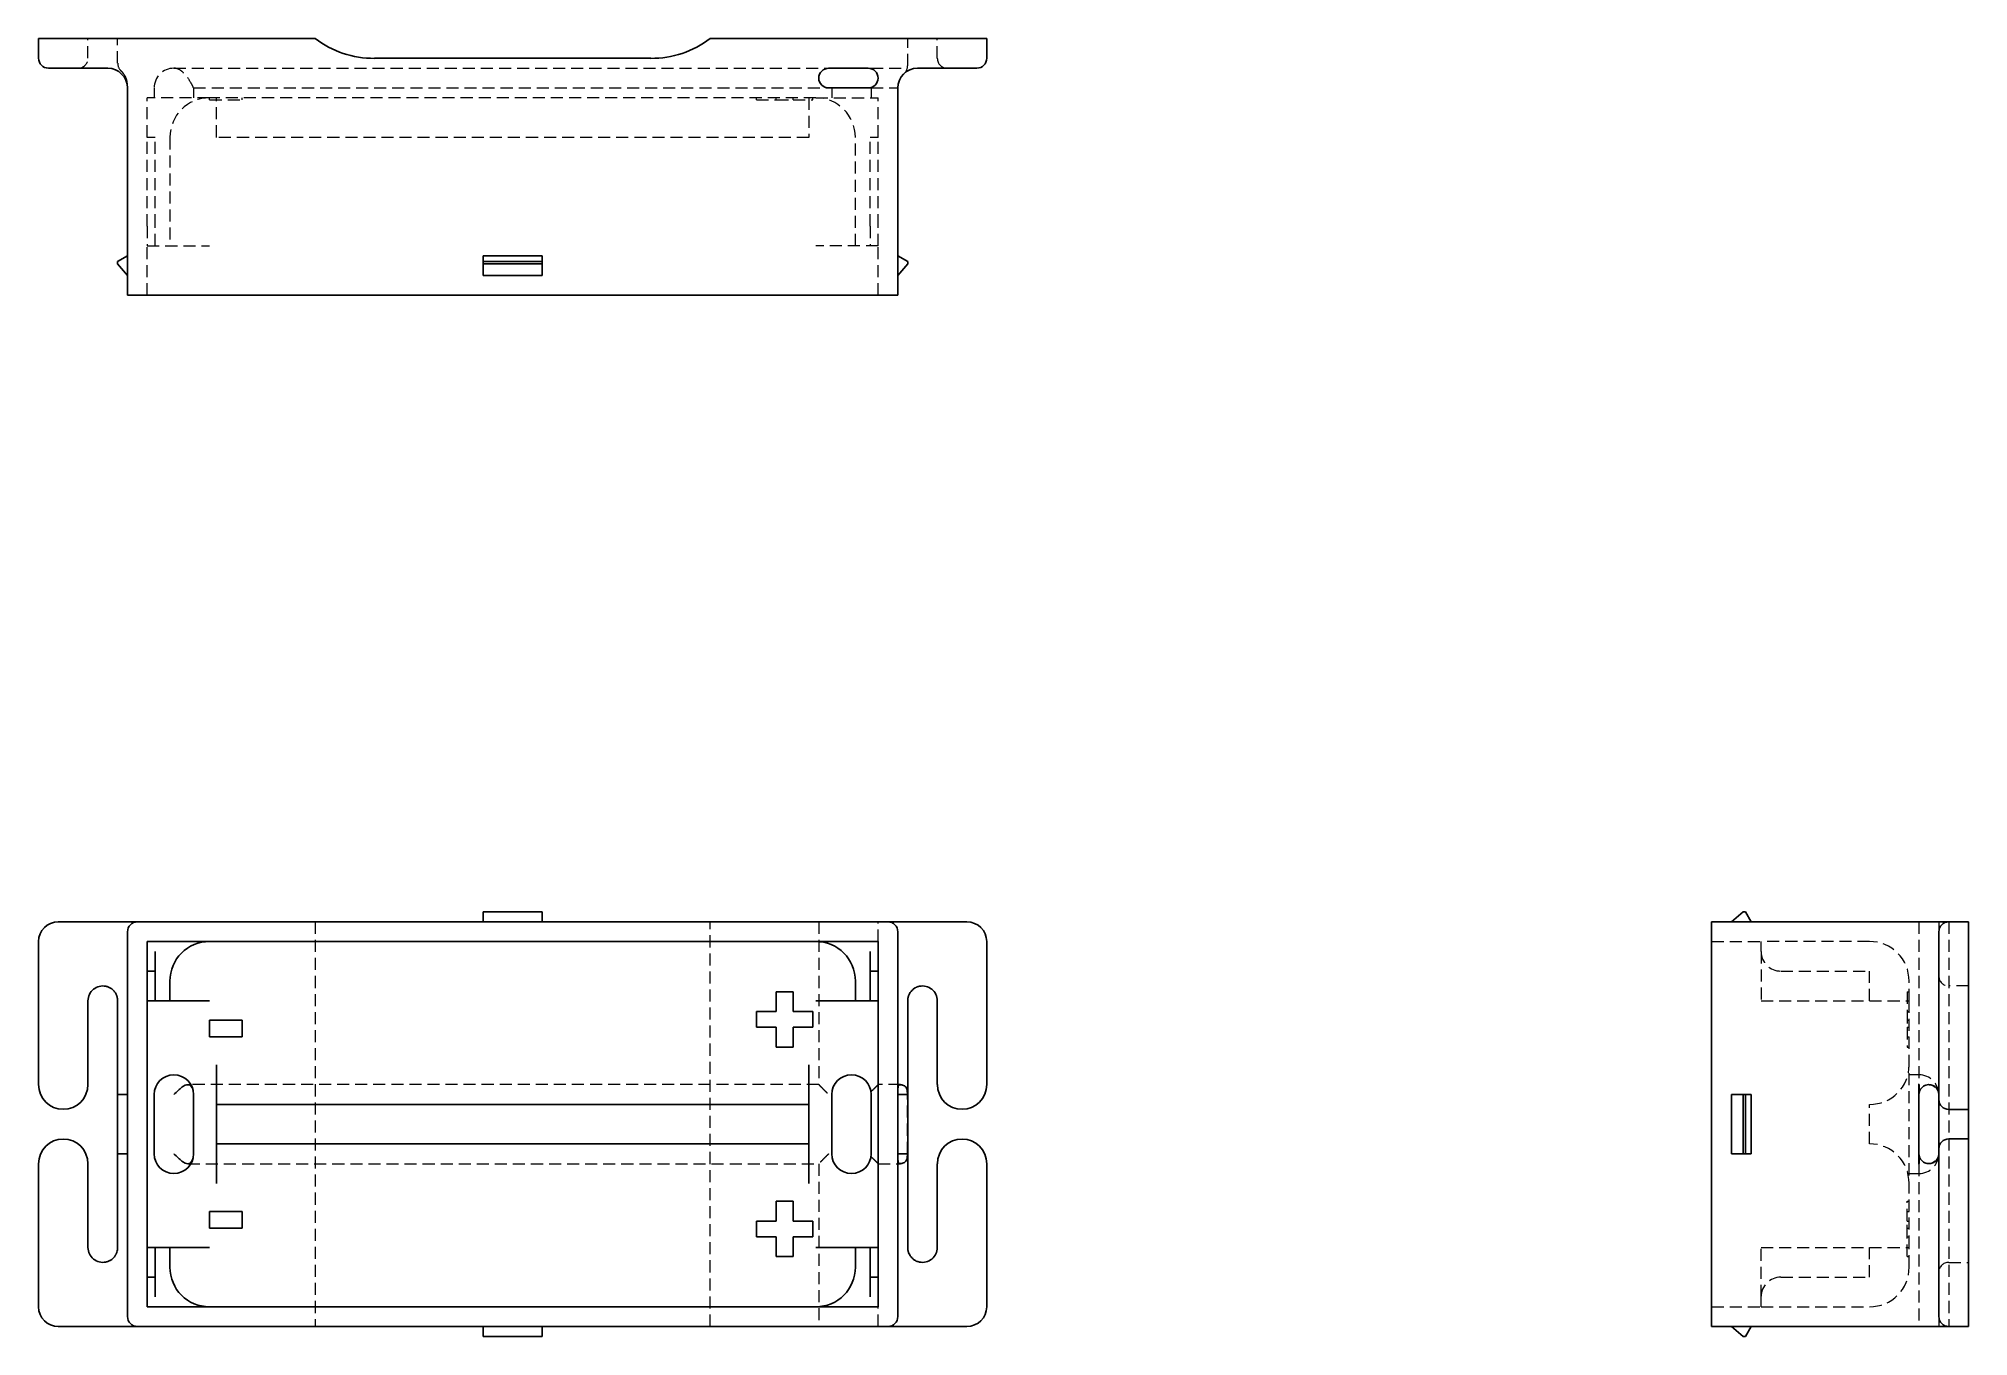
# Model space of a CAD drawing. Header units: millimetres. Extents: x 33 to 237, y 35 to 172.
import ezdxf

# ---------------------------------------------------------------- set-up
doc = ezdxf.new("R2010")
doc.units = ezdxf.units.MM
doc.linetypes.add('HIDDEN', pattern=[1.905, 1.27, -0.635])

msp = doc.modelspace()

# ---------------------------------------------------------------- linework, layer by layer
at = {"color": 7, "linetype": 'Continuous', "lineweight": 25}
for p, q in [((33, 171.54), (35.08, 171.54)), ((33, 169.46), (33, 171.54)), ((35.08, 171.54), (62.17, 171.54)), ((103.83, 171.54), (130.92, 171.54)), ((130.92, 171.54), (133, 171.54)), ((133, 171.54), (133, 169.46)), ((68.42, 169.46), (97.58, 169.46)), ((35.08, 168.42), (34.04, 168.42)), ((40.29, 168.42), (35.08, 168.42)), ((116.33, 168.42), (120.5, 168.42)), ((130.92, 168.42), (125.71, 168.42)), ((131.96, 168.42), (130.92, 168.42)), ((42.38, 144.46), (42.38, 166.33)), ((120.5, 166.33), (116.33, 166.33)), ((123.62, 166.33), (123.62, 144.46)), ((42.38, 148.62), (41.33, 148.02)), ((79.88, 148.62), (86.12, 148.62)), ((79.88, 148.02), (79.88, 148.62)), ((86.12, 148.62), (86.12, 148.02)), ((124.67, 148.02), (123.62, 148.62)), ((41.33, 147.78), (41.33, 148.02)), ((41.33, 147.78), (42.38, 146.54)), ((86.12, 148.02), (79.88, 148.02)), ((79.88, 147.78), (79.88, 148.02)), ((79.88, 147.78), (86.12, 147.78)), ((79.88, 146.54), (79.88, 147.78)), ((86.12, 148.02), (86.12, 147.78)), ((86.12, 147.78), (86.12, 146.54)), ((123.62, 146.54), (124.67, 147.78)), ((124.67, 147.78), (124.67, 148.02)), ((86.12, 146.54), (79.88, 146.54)), ((43.42, 144.46), (42.38, 144.46)), ((122.58, 144.46), (43.42, 144.46)), ((123.62, 144.46), (122.58, 144.46)), ((79.88, 78.35), (79.88, 79.4)), ((79.88, 79.4), (86.12, 79.4)), ((86.12, 79.4), (86.12, 78.35)), ((212.78, 79.4), (211.54, 78.35)), ((213.02, 79.4), (212.78, 79.4)), ((213.62, 78.35), (213.02, 79.4)), ((35.08, 78.35), (40.29, 78.35)), ((40.29, 78.35), (43.42, 78.35)), ((122.58, 78.35), (43.42, 78.35)), ((122.58, 78.35), (125.71, 78.35)), ((125.71, 78.35), (130.92, 78.35)), ((209.46, 77.31), (209.46, 78.35)), ((209.46, 78.35), (231.33, 78.35)), ((231.33, 78.35), (234.46, 78.35)), ((234.46, 78.35), (236.54, 78.35)), ((236.54, 78.35), (236.54, 76.27)), ((33, 61.17), (33, 76.27)), ((42.38, 77.31), (42.38, 36.69)), ((44.46, 76.27), (44.46, 37.73)), ((121.54, 76.27), (44.46, 76.27)), ((121.54, 37.73), (121.54, 76.27)), ((123.62, 36.69), (123.62, 77.31)), ((133, 76.27), (133, 61.17)), ((209.46, 36.69), (209.46, 77.31)), ((233.42, 76.27), (233.42, 77.31)), ((233.42, 61.17), (233.42, 76.27)), ((236.54, 76.27), (236.54, 61.17)), ((45.29, 75.23), (45.29, 70.02)), ((120.71, 75.23), (120.71, 70.02)), ((45.29, 73.15), (44.46, 73.15)), ((46.85, 72.1), (46.85, 70.02)), ((119.15, 72.1), (119.15, 70.02)), ((121.54, 73.15), (120.71, 73.15)), ((38.21, 70.02), (38.21, 61.17)), ((41.33, 60.12), (41.33, 70.02)), ((44.46, 70.02), (45.29, 70.02)), ((46.85, 70.02), (45.29, 70.02)), ((51.02, 70.02), (46.85, 70.02)), ((110.81, 68.88), (110.81, 70.97)), ((110.81, 70.97), (112.57, 70.97)), ((112.57, 70.97), (112.57, 68.88)), ((119.15, 70.02), (114.98, 70.02)), ((119.15, 70.02), (120.71, 70.02)), ((120.71, 70.02), (121.54, 70.02)), ((124.67, 70.02), (124.67, 60.12)), ((127.79, 61.17), (127.79, 70.02)), ((51.04, 66.23), (51.04, 67.99)), ((51.04, 67.99), (54.46, 67.99)), ((54.46, 67.99), (54.46, 66.23)), ((108.71, 68.88), (110.81, 68.88)), ((108.71, 67.22), (108.71, 68.88)), ((110.81, 67.22), (108.71, 67.22)), ((110.81, 65.12), (110.81, 67.22)), ((112.57, 68.88), (114.67, 68.88)), ((114.67, 67.22), (112.57, 67.22)), ((112.57, 67.22), (112.57, 65.12)), ((114.67, 68.88), (114.67, 67.22)), ((54.46, 66.23), (51.04, 66.23)), ((51.75, 59.08), (51.75, 63.25)), ((112.57, 65.12), (110.81, 65.12)), ((114.25, 63.25), (114.25, 59.08)), ((233.42, 59.6), (233.42, 61.17)), ((236.54, 61.17), (236.54, 58.56)), ((41.33, 53.88), (41.33, 60.12)), ((41.33, 60.12), (42.38, 60.12)), ((45.19, 60.12), (45.19, 53.88)), ((49.35, 53.88), (49.35, 60.12)), ((51.75, 59.08), (51.75, 54.92)), ((114.25, 59.08), (51.75, 59.08)), ((114.25, 54.92), (114.25, 59.08)), ((116.65, 60.12), (116.65, 53.88)), ((120.81, 53.88), (120.81, 60.12)), ((123.62, 60.12), (124.67, 60.12)), ((124.67, 60.12), (124.67, 53.88)), ((211.54, 53.88), (211.54, 60.12)), ((211.54, 60.12), (212.78, 60.12)), ((212.78, 60.12), (212.78, 53.88)), ((212.78, 60.12), (213.02, 60.12)), ((213.02, 53.88), (213.02, 60.12)), ((213.02, 60.12), (213.62, 60.12)), ((213.62, 60.12), (213.62, 53.88)), ((231.33, 60.12), (231.33, 53.88)), ((233.42, 54.4), (233.42, 59.6)), ((234.46, 58.56), (236.54, 58.56)), ((236.54, 55.44), (236.54, 58.56)), ((236.54, 55.44), (234.46, 55.44)), ((236.54, 55.44), (236.54, 52.83)), ((42.38, 53.88), (41.33, 53.88)), ((41.33, 43.98), (41.33, 53.88)), ((51.75, 54.92), (114.25, 54.92)), ((51.75, 50.75), (51.75, 54.92)), ((114.25, 54.92), (114.25, 50.75)), ((124.67, 53.88), (123.62, 53.88)), ((124.67, 53.88), (124.67, 43.98)), ((212.78, 53.88), (211.54, 53.88)), ((213.02, 53.88), (212.78, 53.88)), ((213.62, 53.88), (213.02, 53.88)), ((233.42, 52.83), (233.42, 54.4)), ((33, 37.73), (33, 52.83)), ((38.21, 52.83), (38.21, 43.98)), ((127.79, 43.98), (127.79, 52.83)), ((133, 52.83), (133, 37.73)), ((233.42, 37.73), (233.42, 52.83)), ((236.54, 52.83), (236.54, 37.73)), ((112.57, 48.88), (110.81, 48.88)), ((110.81, 48.88), (110.81, 46.78)), ((112.57, 46.78), (112.57, 48.88)), ((54.46, 47.77), (51.04, 47.77)), ((51.04, 47.77), (51.04, 46.01)), ((54.46, 46.01), (54.46, 47.77)), ((51.04, 46.01), (54.46, 46.01)), ((108.71, 46.78), (108.71, 45.12)), ((110.81, 46.78), (108.71, 46.78)), ((108.71, 45.12), (110.81, 45.12)), ((110.81, 45.12), (110.81, 43.03)), ((114.67, 46.78), (112.57, 46.78)), ((112.57, 45.12), (114.67, 45.12)), ((112.57, 43.03), (112.57, 45.12)), ((114.67, 45.12), (114.67, 46.78)), ((45.29, 43.98), (44.46, 43.98)), ((46.85, 43.98), (45.29, 43.98)), ((45.29, 38.77), (45.29, 43.98)), ((46.85, 41.9), (46.85, 43.98)), ((46.85, 43.98), (51.02, 43.98)), ((110.81, 43.03), (112.57, 43.03)), ((114.98, 43.98), (119.15, 43.98)), ((119.15, 41.9), (119.15, 43.98)), ((119.15, 43.98), (120.71, 43.98)), ((120.71, 38.77), (120.71, 43.98)), ((121.54, 43.98), (120.71, 43.98)), ((44.46, 40.85), (45.29, 40.85)), ((120.71, 40.85), (121.54, 40.85)), ((44.46, 37.73), (121.54, 37.73)), ((209.46, 35.65), (209.46, 36.69)), ((233.42, 36.69), (233.42, 37.73)), ((236.54, 37.73), (236.54, 35.65)), ((40.29, 35.65), (35.08, 35.65)), ((43.42, 35.65), (40.29, 35.65)), ((43.42, 35.65), (122.58, 35.65)), ((79.88, 34.6), (79.88, 35.65)), ((86.12, 34.6), (79.88, 34.6)), ((86.12, 35.65), (86.12, 34.6)), ((125.71, 35.65), (122.58, 35.65)), ((130.92, 35.65), (125.71, 35.65)), ((231.33, 35.65), (209.46, 35.65)), ((211.54, 35.65), (212.78, 34.6)), ((213.02, 34.6), (212.78, 34.6)), ((213.02, 34.6), (213.62, 35.65)), ((234.46, 35.65), (231.33, 35.65)), ((236.54, 35.65), (234.46, 35.65))]:
    msp.add_line(p, q, dxfattribs=at)
at = {"color": 7, "linetype": 'HIDDEN', "lineweight": 18}
for p, q in [((38.21, 169.46), (38.21, 171.54)), ((41.33, 168.94), (41.33, 171.54)), ((124.67, 168.66), (124.67, 171.54)), ((127.79, 169.46), (127.79, 171.54)), ((41.62, 168.16), (41.68, 168.17)), ((47.27, 168.42), (116.33, 168.42)), ((120.5, 168.42), (120.81, 168.42)), ((120.81, 168.42), (124.64, 168.42)), ((51.02, 165.29), (44.46, 165.29)), ((44.46, 161.12), (44.46, 165.29)), ((45.19, 166.33), (45.19, 165.29)), ((49.35, 166.33), (49.35, 165.29)), ((49.35, 166.33), (116.33, 166.33)), ((114.98, 165.29), (51.02, 165.29)), ((51.04, 165.08), (51.04, 165.29)), ((51.04, 165.08), (54.46, 165.08)), ((51.75, 161.12), (51.75, 165.29)), ((54.46, 165.08), (54.46, 165.29)), ((108.71, 165.08), (108.71, 165.29)), ((108.71, 165.08), (110.81, 165.08)), ((110.81, 165.08), (110.81, 165.29)), ((110.81, 165.08), (112.57, 165.08)), ((112.57, 165.08), (112.57, 165.29)), ((112.57, 165.08), (114.67, 165.08)), ((114.25, 165.29), (114.25, 161.12)), ((114.67, 165.08), (114.67, 165.29)), ((114.98, 165.29), (121.54, 165.29)), ((116.65, 166.33), (116.65, 165.29)), ((120.81, 166.33), (120.81, 165.29)), ((120.81, 166.33), (123.62, 166.33)), ((121.54, 161.12), (121.54, 165.29)), ((45.29, 161.12), (44.46, 161.12)), ((44.46, 151.75), (44.46, 161.12)), ((45.29, 151.75), (45.29, 161.12)), ((46.85, 161.12), (46.85, 149.67)), ((114.25, 161.12), (51.75, 161.12)), ((119.15, 149.67), (119.15, 161.12)), ((121.54, 161.12), (120.71, 161.12)), ((120.71, 151.75), (120.71, 161.12)), ((121.54, 151.75), (121.54, 161.12)), ((44.46, 151.75), (44.46, 149.67)), ((45.29, 149.67), (45.29, 151.75)), ((120.71, 151.75), (120.71, 149.67)), ((121.54, 149.67), (121.54, 151.75)), ((44.46, 144.46), (44.46, 149.67)), ((44.46, 149.67), (51.02, 149.67)), ((121.54, 149.67), (114.98, 149.67)), ((121.54, 144.46), (121.54, 149.67)), ((62.17, 78.35), (62.17, 35.65)), ((103.83, 35.65), (103.83, 78.35)), ((115.29, 78.35), (115.29, 61.17)), ((121.54, 76.27), (121.54, 78.35)), ((231.33, 78.35), (231.33, 61.22)), ((233.42, 78.35), (233.42, 77.31)), ((234.46, 78.35), (234.46, 35.65)), ((209.46, 76.27), (214.67, 76.27)), ((214.67, 75.23), (214.67, 76.27)), ((226.12, 76.27), (214.67, 76.27)), ((214.67, 75.23), (214.67, 70.02)), ((216.75, 73.15), (226.12, 73.15)), ((226.12, 70.02), (226.12, 73.15)), ((230.29, 70.02), (230.29, 72.1)), ((236.54, 71.58), (234.46, 71.58)), ((214.67, 70.02), (226.12, 70.02)), ((226.12, 70.02), (230.29, 70.02)), ((230.08, 70.97), (230.29, 70.97)), ((230.08, 70.97), (230.08, 68.88)), ((230.29, 43.98), (230.29, 70.02)), ((230.08, 68.88), (230.29, 68.88)), ((230.08, 68.88), (230.08, 67.22)), ((230.08, 67.99), (230.29, 67.99)), ((230.08, 67.22), (230.29, 67.22)), ((230.08, 67.22), (230.08, 65.12)), ((230.08, 66.23), (230.29, 66.23)), ((230.08, 65.12), (230.29, 65.12)), ((115.29, 61.17), (48.74, 61.17)), ((123.91, 61.17), (121.54, 61.17)), ((231.33, 62.21), (230.29, 62.21)), ((231.33, 60.12), (231.33, 61.24)), ((124.64, 53.88), (124.64, 60.12)), ((226.12, 54.92), (226.12, 59.08)), ((231.38, 60.42), (231.41, 60.49)), ((232.82, 61.05), (233.04, 60.92)), ((231.33, 52.77), (231.33, 53.88)), ((233.04, 53.08), (232.75, 52.91)), ((48.74, 52.83), (115.29, 52.83)), ((115.29, 52.83), (115.29, 35.65)), ((121.54, 52.83), (123.91, 52.83)), ((230.29, 51.79), (231.33, 51.79)), ((231.33, 52.78), (231.33, 35.65)), ((230.08, 48.88), (230.29, 48.88)), ((230.08, 46.78), (230.08, 48.88)), ((230.08, 47.77), (230.29, 47.77)), ((230.08, 46.78), (230.29, 46.78)), ((230.08, 45.12), (230.08, 46.78)), ((230.08, 46.01), (230.29, 46.01)), ((230.08, 45.12), (230.29, 45.12)), ((230.08, 43.03), (230.08, 45.12)), ((214.67, 38.77), (214.67, 43.98)), ((214.67, 43.98), (226.12, 43.98)), ((226.12, 43.98), (230.29, 43.98)), ((226.12, 40.85), (226.12, 43.98)), ((230.08, 43.03), (230.29, 43.03)), ((230.29, 41.9), (230.29, 43.98)), ((216.75, 40.85), (226.12, 40.85)), ((234.46, 42.42), (236.54, 42.42)), ((214.67, 37.73), (214.67, 38.77)), ((121.54, 35.65), (121.54, 37.73)), ((209.46, 37.73), (214.67, 37.73)), ((214.67, 37.73), (226.12, 37.73)), ((233.42, 36.69), (233.42, 35.65))]:
    msp.add_line(p, q, dxfattribs=at)
at = {"color": 7, "linetype": 'Continuous', "lineweight": 25}
for centre, radius, start, end in [((68.42, 179.87), 10.42, 233.1301, 270), ((97.58, 179.87), 10.42, 270, 306.8699), ((34.04, 169.46), 1.04, 180, 270), ((131.96, 169.46), 1.04, 270, 0), ((40.29, 166.33), 2.08, 0, 90), ((116.33, 167.37), 1.04, 90, 270), ((120.5, 167.37), 1.04, 270, 90), ((125.71, 166.33), 2.08, 90, 180), ((35.08, 76.27), 2.08, 90, 180), ((43.42, 77.31), 1.04, 90, 180), ((122.58, 77.31), 1.04, 0, 90), ((130.92, 76.27), 2.08, 0, 90), ((234.46, 77.31), 1.04, 90, 180), ((51.02, 72.1), 4.17, 90, 180), ((114.98, 72.1), 4.17, 0, 90), ((39.77, 70.02), 1.56, 78.463, 180), ((126.23, 70.02), 1.56, 0, 101.537), ((35.6, 61.17), 2.6, 180, 0), ((47.27, 60.12), 2.08, 0, 180), ((118.73, 60.12), 2.08, 0, 180), ((130.4, 61.17), 2.6, 180, 0), ((234.46, 59.6), 1.04, 180, 270), ((35.6, 52.83), 2.6, 0, 180), ((130.4, 52.83), 2.6, 0, 180), ((234.46, 54.4), 1.04, 90, 180), ((47.27, 53.88), 2.08, 180, 0), ((118.73, 53.88), 2.08, 180, 0), ((39.77, 43.98), 1.56, 180, 281.537), ((126.23, 43.98), 1.56, 258.463, 0), ((51.02, 41.9), 4.17, 180, 270), ((114.98, 41.9), 4.17, 270, 0), ((35.08, 37.73), 2.08, 180, 270), ((43.42, 36.69), 1.04, 180, 270), ((122.58, 36.69), 1.04, 270, 0), ((130.92, 37.73), 2.08, 270, 0), ((234.46, 36.69), 1.04, 180, 270)]:
    msp.add_arc(centre, radius, start, end, dxfattribs=at)
at = {"color": 7, "linetype": 'HIDDEN', "lineweight": 18}
for centre, radius, start, end in [((37.17, 169.46), 1.04, 270, 0), ((42.38, 168.94), 1.04, 180, 228.1897), ((128.83, 169.46), 1.04, 180, 270), ((40.29, 166.61), 2.08, 36.1327, 48.1897), ((40.29, 166.61), 2.08, 0, 18.2988), ((47.27, 166.33), 2.08, 90, 180), ((123.62, 168.66), 1.04, 311.8103, 0), ((51.02, 161.12), 4.17, 90, 180), ((114.98, 161.12), 4.17, 0, 90), ((226.12, 72.1), 4.17, 0, 90), ((216.75, 75.23), 2.08, 180, 270), ((234.46, 72.62), 1.04, 180, 270), ((226.12, 63.25), 4.17, 270, 0), ((231.33, 60.12), 2.08, 0, 90), ((226.12, 50.75), 4.17, 0, 90), ((231.33, 53.88), 2.08, 270, 0), ((216.75, 38.77), 2.08, 90, 180), ((226.12, 41.9), 4.17, 270, 0), ((234.46, 41.38), 1.04, 90, 180)]:
    msp.add_arc(centre, radius, start, end, dxfattribs=at)
for points, knots in [([(42.33, 167.04), (42.27, 167.25), (42.13, 167.71), (41.79, 168.02), (41.61, 168.18)], [0, 0, 0, 0, 0.478016, 1, 1, 1, 1]), ([(49.35, 166.33), (49.35, 166.33), (49.35, 166.34), (49.33, 166.38), (49.31, 166.41), (49.26, 166.52), (49.2, 166.63), (49, 166.99), (48.82, 167.29), (48.51, 167.68), (48.41, 167.8), (48.19, 168.02), (48.08, 168.11), (47.74, 168.34), (47.5, 168.42), (47.27, 168.42)], [0, 0, 0, 0, 0.0625, 0.0625, 0.125, 0.125, 0.25, 0.25, 0.5, 0.5, 0.625, 0.625, 0.75, 0.75, 1, 1, 1, 1]), ([(124.67, 168.66), (124.67, 168.66), (124.67, 168.66), (124.67, 168.67), (124.68, 168.68), (124.69, 168.69), (124.69, 168.7)], [0, 0, 0, 0, 0.243283, 0.490355, 0.742263, 1, 1, 1, 1]), ([(115.29, 61.17), (115.29, 61.17), (115.34, 61.12), (115.49, 60.97), (115.6, 60.86), (115.82, 60.64), (115.94, 60.52), (116.15, 60.31), (116.25, 60.21), (116.33, 60.12)], [0, 0, 0, 0, 0.25, 0.25, 0.5, 0.5, 0.75, 0.75, 1, 1, 1, 1]), ([(120.79, 60.42), (120.87, 60.5), (120.96, 60.58), (121.13, 60.75), (121.21, 60.83), (121.36, 60.98), (121.43, 61.05), (121.52, 61.14), (121.54, 61.17), (121.54, 61.17)], [0, 0, 0, 0, 0.25, 0.25, 0.5, 0.5, 0.75, 0.75, 1, 1, 1, 1]), ([(231.33, 61.22), (231.33, 61.1), (231.34, 60.97), (231.36, 60.7), (231.37, 60.56), (231.38, 60.42)], [0, 0, 0, 0, 0.5, 0.5, 1, 1, 1, 1]), ([(233.37, 60.42), (233.38, 60.56), (233.39, 60.7), (233.41, 60.97), (233.42, 61.1), (233.42, 61.22)], [0, 0, 0, 0, 0.5, 0.5, 1, 1, 1, 1]), ([(116.33, 53.88), (116.25, 53.79), (116.15, 53.69), (115.94, 53.48), (115.82, 53.36), (115.6, 53.14), (115.49, 53.03), (115.34, 52.88), (115.29, 52.83), (115.29, 52.83)], [0, 0, 0, 0, 0.25, 0.25, 0.5, 0.5, 0.75, 0.75, 1, 1, 1, 1]), ([(121.54, 52.83), (121.54, 52.83), (121.52, 52.86), (121.43, 52.95), (121.36, 53.02), (121.21, 53.17), (121.13, 53.25), (120.96, 53.42), (120.87, 53.5), (120.79, 53.58)], [0, 0, 0, 0, 0.25, 0.25, 0.5, 0.5, 0.75, 0.75, 1, 1, 1, 1]), ([(231.38, 53.58), (231.37, 53.44), (231.36, 53.3), (231.34, 53.03), (231.33, 52.9), (231.33, 52.78)], [0, 0, 0, 0, 0.5, 0.5, 1, 1, 1, 1]), ([(233.42, 52.78), (233.42, 52.9), (233.41, 53.03), (233.39, 53.3), (233.38, 53.44), (233.37, 53.58)], [0, 0, 0, 0, 0.5, 0.5, 1, 1, 1, 1])]:
    msp.add_open_spline(points, degree=3, knots=knots, dxfattribs=at)
for points in [[(120.81, 168.42), (120.81, 168.42), (120.81, 168.4), (120.79, 168.37)], [(120.79, 166.38), (120.81, 166.35), (120.81, 166.33), (120.81, 166.33)]]:
    msp.add_open_spline(points, degree=3, dxfattribs=at)
at = {"color": 7, "linetype": 'Continuous', "lineweight": 25}
for points, knots in [([(41.05, 70.92), (41.03, 70.95), (40.98, 71.01), (40.92, 71.08), (40.85, 71.15), (40.77, 71.23), (40.65, 71.32), (40.52, 71.4), (40.37, 71.47), (40.23, 71.52), (40.13, 71.54), (40.08, 71.55)], [0, 0, 0, 0, 0.112648, 0.196157, 0.250522, 0.38317, 0.499607, 0.637288, 0.765742, 0.886164, 1, 1, 1, 1]), ([(125.92, 71.55), (125.89, 71.55), (125.83, 71.53), (125.74, 71.51), (125.66, 71.48), (125.57, 71.44), (125.48, 71.39), (125.39, 71.34), (125.29, 71.27), (125.16, 71.16), (125.01, 71.01), (124.89, 70.83), (124.81, 70.68), (124.76, 70.56), (124.72, 70.43), (124.69, 70.29), (124.67, 70.15), (124.67, 70.06), (124.67, 70.02)], [0, 0, 0, 0, 0.038247, 0.07764, 0.11838, 0.160648, 0.204608, 0.250402, 0.309696, 0.375273, 0.50011, 0.625082, 0.691792, 0.749772, 0.818937, 0.883253, 0.943349, 1, 1, 1, 1]), ([(41.33, 70.02), (41.33, 70.06), (41.33, 70.15), (41.32, 70.27), (41.29, 70.38), (41.26, 70.5), (41.22, 70.61), (41.17, 70.72), (41.11, 70.83), (41.07, 70.89), (41.05, 70.92)], [0, 0, 0, 0, 0.131671, 0.258513, 0.380547, 0.497794, 0.630341, 0.748657, 0.89851, 1, 1, 1, 1]), ([(49.22, 60.8), (49.19, 60.85), (49.13, 60.99), (48.97, 61.12), (48.75, 61.19), (48.46, 61.12), (48.11, 60.91), (47.71, 60.56), (47.42, 60.27), (47.27, 60.13), (47.27, 60.12)], [0, 0, 0, 0, 0.066508, 0.180148, 0.308014, 0.453904, 0.620494, 0.808308, 0.997091, 1, 1, 1, 1]), ([(124.32, 61.03), (124.25, 61.07), (124.19, 61.1), (124.06, 61.14), (124, 61.16), (123.84, 61.18), (123.76, 61.15), (123.66, 60.99), (123.64, 60.85), (123.62, 60.52), (123.62, 60.32), (123.62, 60.12)], [0, 0, 0, 0, 0.125, 0.125, 0.25, 0.25, 0.5, 0.5, 0.75, 0.75, 1, 1, 1, 1]), ([(232.89, 61.03), (232.82, 61.07), (232.76, 61.1), (232.61, 61.14), (232.53, 61.16), (232.29, 61.18), (232.1, 61.15), (231.76, 60.99), (231.6, 60.85), (231.39, 60.52), (231.33, 60.32), (231.33, 60.12)], [0, 0, 0, 0, 0.125, 0.125, 0.25, 0.25, 0.5, 0.5, 0.75, 0.75, 1, 1, 1, 1]), ([(124.64, 60.12), (124.64, 60.22), (124.63, 60.32), (124.62, 60.51), (124.61, 60.6), (124.56, 60.76), (124.53, 60.83), (124.45, 60.95), (124.39, 61), (124.32, 61.03)], [0, 0, 0, 0, 0.25, 0.25, 0.5, 0.5, 0.75, 0.75, 1, 1, 1, 1]), ([(233.42, 60.12), (233.42, 60.22), (233.4, 60.32), (233.35, 60.51), (233.31, 60.6), (233.21, 60.76), (233.14, 60.83), (233.02, 60.95), (232.95, 61), (232.89, 61.03)], [0, 0, 0, 0, 0.25, 0.25, 0.5, 0.5, 0.75, 0.75, 1, 1, 1, 1]), ([(47.27, 53.88), (47.27, 53.87), (47.42, 53.73), (47.71, 53.44), (48.11, 53.09), (48.46, 52.88), (48.75, 52.81), (48.97, 52.87), (49.14, 53.02), (49.22, 53.19), (49.25, 53.26)], [0, 0, 0, 0, 0.002824, 0.186117, 0.368469, 0.530214, 0.671862, 0.796009, 0.906343, 1, 1, 1, 1]), ([(123.62, 53.88), (123.62, 53.78), (123.62, 53.68), (123.63, 53.49), (123.63, 53.4), (123.64, 53.15), (123.66, 53.02), (123.76, 52.85), (123.84, 52.82), (124.06, 52.85), (124.18, 52.9), (124.32, 52.97)], [0, 0, 0, 0, 0.125, 0.125, 0.25, 0.25, 0.5, 0.5, 0.75, 0.75, 1, 1, 1, 1]), ([(124.32, 52.97), (124.39, 53), (124.44, 53.05), (124.53, 53.17), (124.56, 53.24), (124.61, 53.4), (124.62, 53.49), (124.63, 53.68), (124.64, 53.78), (124.64, 53.88)], [0, 0, 0, 0, 0.25, 0.25, 0.5, 0.5, 0.75, 0.75, 1, 1, 1, 1]), ([(231.33, 53.88), (231.33, 53.78), (231.35, 53.68), (231.4, 53.49), (231.44, 53.4), (231.6, 53.15), (231.76, 53.02), (232.1, 52.85), (232.28, 52.82), (232.62, 52.85), (232.76, 52.9), (232.89, 52.97)], [0, 0, 0, 0, 0.125, 0.125, 0.25, 0.25, 0.5, 0.5, 0.75, 0.75, 1, 1, 1, 1]), ([(232.89, 52.97), (232.95, 53), (233.01, 53.05), (233.14, 53.17), (233.21, 53.24), (233.31, 53.4), (233.35, 53.49), (233.4, 53.68), (233.42, 53.78), (233.42, 53.88)], [0, 0, 0, 0, 0.25, 0.25, 0.5, 0.5, 0.75, 0.75, 1, 1, 1, 1]), ([(40.08, 42.45), (40.11, 42.46), (40.18, 42.47), (40.27, 42.5), (40.37, 42.53), (40.46, 42.58), (40.56, 42.63), (40.66, 42.69), (40.77, 42.77), (40.86, 42.86), (40.96, 42.96), (41.02, 43.04), (41.05, 43.08)], [0, 0, 0, 0, 0.0752, 0.153086, 0.234125, 0.318732, 0.407272, 0.500062, 0.61655, 0.749333, 0.84186, 1, 1, 1, 1]), ([(41.05, 43.08), (41.06, 43.1), (41.09, 43.14), (41.13, 43.2), (41.17, 43.29), (41.22, 43.39), (41.27, 43.54), (41.32, 43.74), (41.33, 43.9), (41.33, 43.98)], [0, 0, 0, 0, 0.0623135, 0.1459612, 0.2512194, 0.3688207, 0.5006136, 0.7405702, 1, 1, 1, 1]), ([(124.67, 43.98), (124.67, 43.95), (124.67, 43.88), (124.68, 43.79), (124.69, 43.68), (124.72, 43.56), (124.78, 43.39), (124.87, 43.2), (125.01, 42.99), (125.16, 42.84), (125.29, 42.73), (125.41, 42.64), (125.56, 42.56), (125.74, 42.49), (125.86, 42.46), (125.92, 42.45)], [0, 0, 0, 0, 0.040609, 0.082139, 0.12489, 0.184693, 0.250618, 0.375464, 0.500298, 0.625223, 0.690747, 0.749864, 0.839524, 0.922444, 1, 1, 1, 1])]:
    msp.add_open_spline(points, degree=3, knots=knots, dxfattribs=at)

doc.saveas('drawing.dxf')
